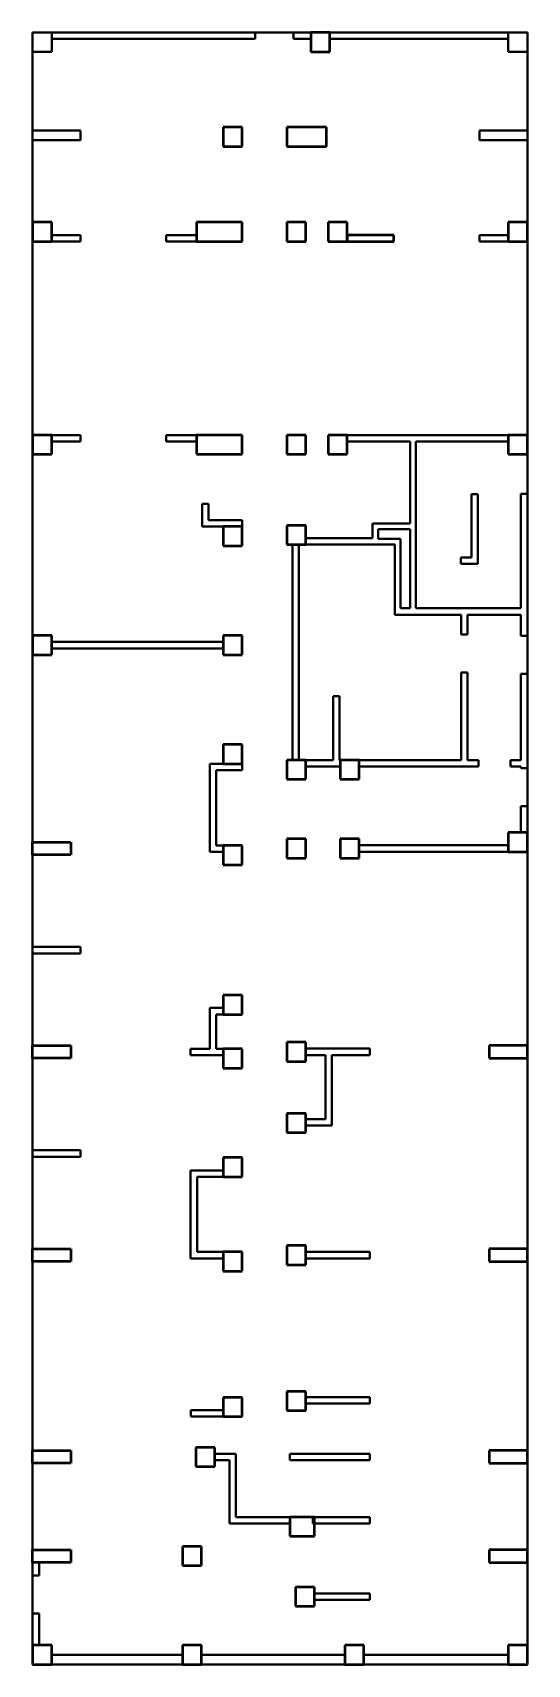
# Model space of a CAD drawing. Header units: millimetres. Extents: x 0 to 15560, y 0 to 51360.
import ezdxf

# ---------------------------------------------------------------- set-up
doc = ezdxf.new("R2010")
doc.units = ezdxf.units.MM
for name, color, linetype, lineweight in [('columns', 72, 'Continuous', 50), ('slab', 31, 'Continuous', 40), ('walls', 200, 'Continuous', 40)]:
    doc.layers.add(name, color=color, linetype=linetype, lineweight=lineweight)

msp = doc.modelspace()

# ---------------------------------------------------------------- linework, layer by layer
at = {"layer": 'columns', "color": 2}
for p, q in [((9345, 51360.00032), (8745, 51360.00032)), ((8745, 51360.00032), (8745, 50760.00032)), ((9345, 50760.00032), (9345, 51360.00032)), ((8745, 50760.00032), (9345, 50760.00032)), ((6590, 48380.00032), (5990, 48380.00032)), ((5990, 48380.00032), (5990, 47780.00032)), ((6590, 47780.00032), (6590, 48380.00032)), ((9245, 48380.00032), (7990, 48380.00032)), ((7990, 48380.00032), (7990, 47780.00032)), ((9245, 47780.00032), (9245, 48380.00032)), ((5990, 47780.00032), (6590, 47780.00032)), ((7990, 47780.00032), (9245, 47780.00032)), ((600, 45390.00032), (0, 45390.00032)), ((0, 45390.00032), (0, 44790.00032)), ((600, 44790.00032), (600, 45390.00032)), ((6590, 45390.00032), (5150, 45390.00032)), ((5150, 45390.00032), (5150, 44790.00032)), ((6590, 44790.00032), (6590, 45390.00032)), ((8590, 45390.00032), (7990, 45390.00032)), ((7990, 45390.00032), (7990, 44790.00032)), ((8590, 44790.00032), (8590, 45390.00032)), ((9890, 45390.00032), (9290, 45390.00032)), ((9290, 45390.00032), (9290, 44790.00032)), ((9890, 44790.00032), (9890, 45390.00032)), ((15560, 45390.00032), (14960, 45390.00032)), ((14960, 45390.00032), (14960, 44790.00032)), ((15560, 44790.00032), (15560, 45390.00032)), ((0, 44790.00032), (600, 44790.00032)), ((5150, 44790.00032), (6590, 44790.00032)), ((7990, 44790.00032), (8590, 44790.00032)), ((9290, 44790.00032), (9890, 44790.00032)), ((14960, 44790.00032), (15560, 44790.00032)), ((600, 38690.00032), (0, 38690.00032)), ((0, 38690.00032), (0, 38090.00032)), ((600, 38090.00032), (600, 38690.00032)), ((6590, 38690.00032), (5150, 38690.00032)), ((5150, 38690.00032), (5150, 38090.00032)), ((6590, 38090.00032), (6590, 38690.00032)), ((8590, 38690.00008), (7990, 38690.00008)), ((7990, 38690.00008), (7990, 38090.00008)), ((8590, 38090.00008), (8590, 38690.00008)), ((9890, 38690.00032), (9290, 38690.00032)), ((9290, 38690.00032), (9290, 38090.00032)), ((9890, 38090.00032), (9890, 38690.00032)), ((15560, 38690.00032), (14960, 38690.00032)), ((14960, 38690.00032), (14960, 38090.00032)), ((15560, 38090.00032), (15560, 38690.00032)), ((0, 38090.00032), (600, 38090.00032)), ((5150, 38090.00032), (6590, 38090.00032)), ((7990, 38090.00008), (8590, 38090.00008)), ((9290, 38090.00032), (9890, 38090.00032)), ((14960, 38090.00032), (15560, 38090.00032)), ((6590, 35810.00032), (5990, 35810.00032)), ((5990, 35810.00032), (5990, 35210.00032)), ((6590, 35210.00032), (6590, 35810.00032)), ((8590, 35850.00032), (7990, 35850.00032)), ((7990, 35850.00032), (7990, 35250.00032)), ((8590, 35250.00032), (8590, 35850.00032)), ((5990, 35210.00032), (6590, 35210.00032)), ((7990, 35250.00032), (8590, 35250.00032)), ((600, 32380.00032), (0, 32380.00032)), ((0, 32380.00032), (0, 31780.00032)), ((600, 31780.00032), (600, 32380.00032)), ((6590, 32380.00032), (5990, 32380.00032)), ((5990, 32380.00032), (5990, 31780.00032)), ((6590, 31780.00032), (6590, 32380.00032)), ((0, 31780.00032), (600, 31780.00032)), ((5990, 31780.00032), (6590, 31780.00032)), ((6590, 28950.00032), (5990, 28950.00032)), ((5990, 28950.00032), (5990, 28350.00032)), ((6590, 28350.00032), (6590, 28950.00032)), ((5990, 28350.00032), (6590, 28350.00032)), ((8590, 28460.00032), (7990, 28460.00032)), ((7990, 28460.00032), (7990, 27860.00032)), ((8590, 27860.00032), (8590, 28460.00032)), ((10270, 28460.00032), (9670, 28460.00032)), ((9670, 28460.00032), (9670, 27860.00032)), ((10270, 27860.00032), (10270, 28460.00032)), ((7990, 27860.00032), (8590, 27860.00032)), ((9670, 27860.00032), (10270, 27860.00032)), ((0, 25880.00032), (1200, 25880.00032)), ((0, 25480.00032), (0, 25880.00032)), ((1200, 25880.00032), (1200, 25480.00032)), ((6590, 25770.00032), (5990, 25770.00032)), ((5990, 25770.00032), (5990, 25170.00032)), ((6590, 25170.00032), (6590, 25770.00032)), ((8590, 25980.00032), (7990, 25980.00032)), ((7990, 25980.00032), (7990, 25380.00032)), ((8590, 25380.00032), (8590, 25980.00032)), ((10270, 25980.00032), (9670, 25980.00032)), ((9670, 25980.00032), (9670, 25380.00032)), ((10270, 25380.00032), (10270, 25980.00032)), ((15560, 26180.00032), (14960, 26180.00032)), ((14960, 26180.00032), (14960, 25580.00032)), ((15560, 25580.00032), (15560, 26180.00032)), ((1200, 25480.00032), (0, 25480.00032)), ((5990, 25170.00032), (6590, 25170.00032)), ((7990, 25380.00032), (8590, 25380.00032)), ((9670, 25380.00032), (10270, 25380.00032)), ((14960, 25580.00032), (15560, 25580.00032)), ((6590, 21060.00032), (5990, 21060.00032)), ((5990, 21060.00032), (5990, 20460.00032)), ((6590, 20460.00032), (6590, 21060.00032)), ((5990, 20460.00032), (6590, 20460.00032)), ((8590, 19580.00032), (7990, 19580.00032)), ((7990, 19580.00032), (7990, 18980.00032)), ((8590, 18980.00032), (8590, 19580.00032)), ((0, 19480.00032), (1200, 19480.00032)), ((0, 19080.00032), (0, 19480.00032)), ((1200, 19080.00032), (0, 19080.00032)), ((1200, 19480.00032), (1200, 19080.00032)), ((6590, 19370.00032), (5990, 19370.00032)), ((5990, 19370.00032), (5990, 18770.00032)), ((6590, 18770.00032), (6590, 19370.00032)), ((15560, 19480.00032), (14360, 19480.00032)), ((14360, 19480.00032), (14360, 19080.00032)), ((14360, 19080.00032), (15560, 19080.00032)), ((15560, 19080.00032), (15560, 19480.00032)), ((5990, 18770.00032), (6590, 18770.00032)), ((7990, 18980.00032), (8590, 18980.00032)), ((8590, 17340.00032), (7990, 17340.00032)), ((7990, 17340.00032), (7990, 16740.00032)), ((8590, 16740.00032), (8590, 17340.00032)), ((7990, 16740.00032), (8590, 16740.00032)), ((6590, 15950.00032), (5990, 15950.00032)), ((5990, 15950.00032), (5990, 15350.00032)), ((6590, 15350.00032), (6590, 15950.00032)), ((5990, 15350.00032), (6590, 15350.00032)), ((0, 13080.00032), (1200, 13080.00032)), ((0, 12680.00032), (0, 13080.00032)), ((1200, 13080.00032), (1200, 12680.00032)), ((6590, 12980.00032), (5990, 12980.00032)), ((5990, 12980.00032), (5990, 12380.00032)), ((6590, 12380.00032), (6590, 12980.00032)), ((8590, 13180.00032), (7990, 13180.00032)), ((7990, 13180.00032), (7990, 12580.00032)), ((8590, 12580.00032), (8590, 13180.00032)), ((15560, 13080.00032), (14360, 13080.00032)), ((14360, 13080.00032), (14360, 12680.00032)), ((15560, 12680.00032), (15560, 13080.00032)), ((1200, 12680.00032), (0, 12680.00032)), ((5990, 12380.00032), (6590, 12380.00032)), ((7990, 12580.00032), (8590, 12580.00032)), ((14360, 12680.00032), (15560, 12680.00032)), ((6590, 8400.00032), (5990, 8400.00032)), ((5990, 8400.00032), (5990, 7800.00032)), ((6590, 7800.00032), (6590, 8400.00032)), ((8590, 8590.00032), (7990, 8590.00032)), ((7990, 8590.00032), (7990, 7990.00032)), ((8590, 7990.00032), (8590, 8590.00032)), ((5990, 7800.00032), (6590, 7800.00032)), ((7990, 7990.00032), (8590, 7990.00032)), ((0, 6730.00032), (1200, 6730.00032)), ((0, 6330.00032), (0, 6730.00032)), ((1200, 6730.00032), (1200, 6330.00032)), ((5730, 6830.00032), (5130, 6830.00032)), ((5130, 6830.00032), (5130, 6230.00032)), ((5730, 6230.00032), (5730, 6830.00032)), ((15560, 6730.00032), (14360, 6730.00032)), ((14360, 6730.00032), (14360, 6330.00032)), ((15560, 6330.00032), (15560, 6730.00032)), ((1200, 6330.00032), (0, 6330.00032)), ((5130, 6230.00032), (5730, 6230.00032)), ((14360, 6330.00032), (15560, 6330.00032)), ((8870, 4630.00032), (8090, 4630.00032)), ((8090, 4630.00032), (8090, 4030.00032)), ((8870, 4030.00032), (8870, 4630.00032)), ((0, 3610.00032), (1200, 3610.00032)), ((0, 3210.00032), (0, 3610.00032)), ((1200, 3610.00032), (1200, 3210.00032)), ((5310, 3710.00032), (4710, 3710.00032)), ((4710, 3710.00032), (4710, 3110.00032)), ((5310, 3110.00032), (5310, 3710.00032)), ((8090, 4030.00032), (8870, 4030.00032)), ((15560, 3610.00032), (14360, 3610.00032)), ((14360, 3610.00032), (14360, 3210.00032)), ((15560, 3210.00032), (15560, 3610.00032)), ((1200, 3210.00032), (0, 3210.00032)), ((4710, 3110.00032), (5310, 3110.00032)), ((14360, 3210.00032), (15560, 3210.00032)), ((8870, 2430.00032), (8270, 2430.00032)), ((8270, 2430.00032), (8270, 1830.00032)), ((8870, 1830.00032), (8870, 2430.00032)), ((8270, 1830.00032), (8870, 1830.00032)), ((600, 600), (0, 600)), ((0, 600), (0, 0)), ((600, 0), (600, 600)), ((5310, 600.00032), (4710, 600.00032)), ((4710, 600.00032), (4710, 0.00032)), ((5310, 0.00032), (5310, 600.00032)), ((10420, 600), (9820, 600)), ((9820, 600), (9820, 0)), ((10420, 0), (10420, 600)), ((15560, 600), (14960, 600)), ((14960, 600), (14960, 0)), ((15560, 0), (15560, 600)), ((0, 0), (600, 0)), ((4710, 0.00032), (5310, 0.00032)), ((9820, 0), (10420, 0)), ((14960, 0), (15560, 0))]:
    msp.add_line(p, q, dxfattribs=at)
at = {"layer": 'columns', "color": 1}
for p, q in [((11360, 44990.00032), (9890, 44990.00032)), ((9890, 44990.00032), (9890, 44790.00032)), ((9890, 44790.00032), (11360, 44790.00032)), ((11360, 44790.00032), (11360, 44990.00032))]:
    msp.add_line(p, q, dxfattribs=at)
at = {"layer": 'slab'}
for p, q in [((15560, 51360), (0, 51360)), ((0, 51360), (0, 0)), ((15560, 0), (15560, 51360)), ((0, 0), (15560, 0))]:
    msp.add_line(p, q, dxfattribs=at)
at = {"layer": 'walls', "color": 2}
for p, q in [((600, 51360.00032), (0, 51360.00032)), ((0, 51360.00032), (0, 50760.00032)), ((600, 50760.00032), (600, 51360.00032)), ((600, 51360.00032), (7000, 51360.00032)), ((600, 51160.00032), (600, 51360.00032)), ((7000, 51160.00032), (600, 51160.00032)), ((7000, 51360.00032), (7000, 51160.00032)), ((8745, 51360.00032), (8200, 51360.00032)), ((8200, 51360.00032), (8200, 51160.00032)), ((8200, 51160.00032), (8745, 51160.00032)), ((8745, 51160.00032), (8745, 51360.00032)), ((9345, 51160.00032), (9345, 51360.00032)), ((9345, 51360.00032), (14960, 51360.00032)), ((14960, 51160.00032), (9345, 51160.00032)), ((15560, 51360.00032), (14960, 51360.00032)), ((14960, 51360.00032), (14960, 50760.00032)), ((14960, 51360.00032), (14960, 51160.00032)), ((15560, 50760.00032), (15560, 51360.00032)), ((0, 50760.00032), (600, 50760.00032)), ((14960, 50760.00032), (15560, 50760.00032)), ((1500, 48280.00032), (0, 48280.00032)), ((0, 48280.00032), (0, 47980.00032)), ((1500, 47980.00032), (1500, 48280.00032)), ((14060, 48280.00032), (15560, 48280.00032)), ((14060, 47980.00032), (14060, 48280.00032)), ((15560, 48280.00032), (15560, 47980.00032)), ((0, 47980.00032), (1500, 47980.00032)), ((15560, 47980.00032), (14060, 47980.00032)), ((14960, 38690.00032), (9890, 38690.00032)), ((9890, 38690.00032), (9890, 38490.00032)), ((14960, 38490.00032), (14960, 38690.00032)), ((9890, 38490.00032), (11870, 38490.00032)), ((11870, 38490.00032), (11870, 35910.00032)), ((12050, 33240.00032), (12050, 38490.00032)), ((12050, 38490.00032), (14960, 38490.00032)), ((5330, 35810.00032), (5330, 36530.00032)), ((5330, 36530.00032), (5530, 36530.00032)), ((5530, 36530.00032), (5530, 36010.00032)), ((13800, 34840.00032), (13800, 36830.00032)), ((13800, 36830.00032), (14000, 36830.00032)), ((14000, 36830.00032), (14000, 34640.00032)), ((15560, 36840.00032), (15360, 36840.00032)), ((15360, 36840.00032), (15360, 33240.00032)), ((15560, 32375.00032), (15560, 36840.00032)), ((5530, 36010.00032), (6590, 36010.00032)), ((6590, 36010.00032), (6590, 35810.00032)), ((6590, 35810.00032), (5330, 35810.00032)), ((10690, 35450.00032), (8590, 35450.00032)), ((8590, 35450.00032), (8590, 35250.00032)), ((11870, 35910.00032), (10690, 35910.00032)), ((10690, 35910.00032), (10690, 35450.00032)), ((11870, 35730.00032), (10870, 35730.00032)), ((10870, 35730.00032), (10870, 35430.00032)), ((11870, 33240.00032), (11870, 35730.00032)), ((8170, 28460.00032), (8170, 35250.00032)), ((8170, 35250.00032), (8370, 35250.00032)), ((8370, 35250.00032), (8370, 28460.00032)), ((8590, 35250.00032), (11390, 35250.00032)), ((10870, 35430.00032), (11570, 35430.00032)), ((11390, 35250.00032), (11390, 33040.00032)), ((11570, 35430.00032), (11570, 33240.00032)), ((13470, 34840.00032), (13800, 34840.00032)), ((13470, 34640.00032), (13470, 34840.00032)), ((14000, 34640.00032), (13470, 34640.00032)), ((11390, 33040.00032), (13480, 33040.00032)), ((11570, 33240.00032), (11870, 33240.00032)), ((15360, 33240.00032), (12050, 33240.00032)), ((13480, 33040.00032), (13480, 32420.00032)), ((13680, 32420.00032), (13680, 33040.00032)), ((13680, 33040.00032), (15360, 33040.00032)), ((15360, 33040.00032), (15360, 32375.00032)), ((13480, 32420.00032), (13680, 32420.00032)), ((15360, 32375.00032), (15560, 32375.00032)), ((600, 31980.00032), (600, 32180.00032)), ((600, 32180.00032), (5990, 32180.00032)), ((5990, 31980.00032), (600, 31980.00032)), ((5990, 32180.00032), (5990, 31980.00032)), ((13480, 28460.00032), (13480, 31220.00032)), ((13480, 31220.00032), (13680, 31220.00032)), ((13680, 31220.00032), (13680, 28460.00032)), ((15360, 28460.00032), (15360, 31175.00032)), ((15360, 31175.00032), (15560, 31175.00032)), ((15560, 31175.00032), (15560, 28210.00032)), ((9450, 28460.00032), (9450, 30480.00032)), ((9450, 30480.00032), (9650, 30480.00032)), ((9650, 30480.00032), (9650, 28460.00032)), ((5570, 25570.00032), (5570, 28350.00032)), ((5570, 28350.00032), (6590, 28350.00032)), ((6590, 28350.00032), (6590, 28150.00032)), ((8370, 28460.00032), (8170, 28460.00032)), ((8590, 28460.00032), (9450, 28460.00032)), ((8590, 28260.00032), (8590, 28460.00032)), ((9670, 28260.00032), (8590, 28260.00032)), ((9650, 28460.00032), (9670, 28460.00032)), ((9670, 28460.00032), (9670, 28260.00032)), ((10270, 28460.00032), (13480, 28460.00032)), ((10270, 28260.00032), (10270, 28460.00032)), ((14020, 28260.00032), (10270, 28260.00032)), ((13680, 28460.00032), (14020, 28460.00032)), ((14020, 28460.00032), (14020, 28260.00032)), ((15030, 28460.00032), (15360, 28460.00032)), ((15030, 28260.00032), (15030, 28460.00032)), ((15360, 28260.00032), (15030, 28260.00032)), ((15360, 28210.00032), (15360, 28260.00032)), ((6590, 28150.00032), (5770, 28150.00032)), ((5770, 28150.00032), (5770, 25770.00032)), ((15560, 28210.00032), (15360, 28210.00032)), ((15360, 26180.00032), (15360, 27010.00032)), ((15360, 27010.00032), (15560, 27010.00032)), ((15560, 27010.00032), (15560, 26180.00032)), ((5770, 25770.00032), (5990, 25770.00032)), ((5990, 25770.00032), (5990, 25570.00032)), ((10270, 25580.00032), (10270, 25780.00032)), ((10270, 25780.00032), (14960, 25780.00032)), ((14960, 25780.00032), (14960, 25580.00032)), ((15560, 26180.00032), (15360, 26180.00032)), ((5990, 25570.00032), (5570, 25570.00032)), ((14960, 25580.00032), (10270, 25580.00032)), ((0, 22380.00032), (0, 22580.00032)), ((0, 22580.00032), (1500, 22580.00032)), ((1500, 22380.00032), (0, 22380.00032)), ((1500, 22580.00032), (1500, 22380.00032)), ((5570, 19370.00032), (5570, 20660.00032)), ((5570, 20660.00032), (5990, 20660.00032)), ((5990, 20660.00032), (5990, 20460.00032)), ((5990, 20460.00032), (5770, 20460.00032)), ((5770, 20460.00032), (5770, 19370.00032)), ((4970, 19170.00032), (4970, 19370.00032)), ((4970, 19370.00032), (5570, 19370.00032)), ((5990, 19170.00032), (4970, 19170.00032)), ((5770, 19370.00032), (5990, 19370.00032)), ((5990, 19370.00032), (5990, 19170.00032)), ((8590, 19180.00032), (8590, 19380.00032)), ((8590, 19380.00032), (10610, 19380.00032)), ((9210, 19180.00032), (8590, 19180.00032)), ((9210, 17160.00032), (9210, 19180.00032)), ((9410, 19180.00032), (9410, 16960.00032)), ((10610, 19180.00032), (9410, 19180.00032)), ((10610, 19380.00032), (10610, 19180.00032)), ((8590, 16960.00032), (8590, 17160.00032)), ((8590, 17160.00032), (9210, 17160.00032)), ((9410, 16960.00032), (8590, 16960.00032)), ((0, 15980.00032), (0, 16180.00032)), ((0, 16180.00032), (1500, 16180.00032)), ((1500, 15980.00032), (0, 15980.00032)), ((1500, 16180.00032), (1500, 15980.00032)), ((5990, 15550.00032), (4970, 15550.00032)), ((4970, 15550.00032), (4970, 12780.00032)), ((5990, 15350.00032), (5990, 15550.00032)), ((5170, 12980.00032), (5170, 15350.00032)), ((5170, 15350.00032), (5990, 15350.00032)), ((5990, 12980.00032), (5170, 12980.00032)), ((5990, 12780.00032), (5990, 12980.00032)), ((10610, 12980.00032), (8590, 12980.00032)), ((8590, 12980.00032), (8590, 12780.00032)), ((10610, 12780.00032), (10610, 12980.00032)), ((4970, 12780.00032), (5990, 12780.00032)), ((8590, 12780.00032), (10610, 12780.00032)), ((8590, 8210.00032), (8590, 8410.00032)), ((8590, 8410.00032), (10610, 8410.00032)), ((10610, 8410.00032), (10610, 8210.00032)), ((4980, 8000.00032), (5990, 8000.00032)), ((4980, 7800.00032), (4980, 8000.00032)), ((5990, 7800.00032), (4980, 7800.00032)), ((5990, 8000.00032), (5990, 7800.00032)), ((10610, 8210.00032), (8590, 8210.00032)), ((5730, 6430.00032), (5730, 6630.00032)), ((5730, 6630.00032), (6390, 6630.00032)), ((6190, 6430.00032), (5730, 6430.00032)), ((6190, 4430.00032), (6190, 6430.00032)), ((6390, 6630.00032), (6390, 4630.00032)), ((8090, 6630.00032), (10610, 6630.00032)), ((8090, 6430.00032), (8090, 6630.00032)), ((10610, 6430.00032), (8090, 6430.00032)), ((10610, 6630.00032), (10610, 6430.00032)), ((6390, 4630.00032), (8090, 4630.00032)), ((8810, 4630.00032), (10610, 4630.00032)), ((8810, 4430.00032), (8810, 4630.00032)), ((10610, 4630.00032), (10610, 4430.00032)), ((8090, 4430.00032), (6190, 4430.00032)), ((10610, 4430.00032), (8810, 4430.00032)), ((0, 2800.00032), (0, 3210.00032)), ((0, 3210.00032), (200, 3210.00032)), ((200, 3210.00032), (200, 2800.00032)), ((200, 2800.00032), (0, 2800.00032)), ((8870, 2230.00032), (10610, 2230.00032)), ((8870, 2030.00032), (8870, 2230.00032)), ((10610, 2230.00032), (10610, 2030.00032)), ((0, 600), (0, 1600.00032)), ((0, 1600.00032), (200, 1600.00032)), ((200, 1600.00032), (200, 600)), ((10610, 2030.00032), (8870, 2030.00032)), ((200, 600), (0, 600)), ((4710, 300.00032), (600, 300.00032)), ((600, 300.00032), (600, 0.00032)), ((600, 0.00032), (4710, 0.00032)), ((4710, 0.00032), (4710, 300.00032)), ((5310, 299.99926), (9820, 300.0034)), ((5310, -0.00074), (5310, 299.99926)), ((9820, 0.00142), (5310, -0.00074)), ((9820, 300.0034), (9820, 0.00142)), ((10420, 299.99704), (14960, 299.99704)), ((10420, -0.00063), (10420, 299.99704)), ((14960, 0.00127), (10420, -0.00063)), ((14960, 299.99704), (14960, 0.00127))]:
    msp.add_line(p, q, dxfattribs=at)
at = {"layer": 'walls', "color": 1}
for p, q in [((1500, 44990.00032), (600, 44990.00032)), ((600, 44990.00032), (600, 44790.00032)), ((600, 44790.00032), (1500, 44790.00032)), ((1500, 44790.00032), (1500, 44990.00032)), ((5150, 44990.00032), (4200, 44990.00032)), ((4200, 44990.00032), (4200, 44790.00032)), ((4200, 44790.00032), (5150, 44790.00032)), ((5150, 44790.00032), (5150, 44990.00032)), ((14960, 44990.00032), (14060, 44990.00032)), ((14060, 44990.00032), (14060, 44790.00032)), ((14060, 44790.00032), (14960, 44790.00032)), ((14960, 44790.00032), (14960, 44990.00032)), ((1500, 38690.00032), (600, 38690.00032)), ((600, 38690.00032), (600, 38490.00032)), ((1500, 38490.00032), (1500, 38690.00032)), ((5150, 38690.00032), (4200, 38690.00032)), ((4200, 38690.00032), (4200, 38490.00032)), ((5150, 38490.00032), (5150, 38690.00032)), ((600, 38490.00032), (1500, 38490.00032)), ((4200, 38490.00032), (5150, 38490.00032))]:
    msp.add_line(p, q, dxfattribs=at)

doc.saveas('drawing.dxf')
